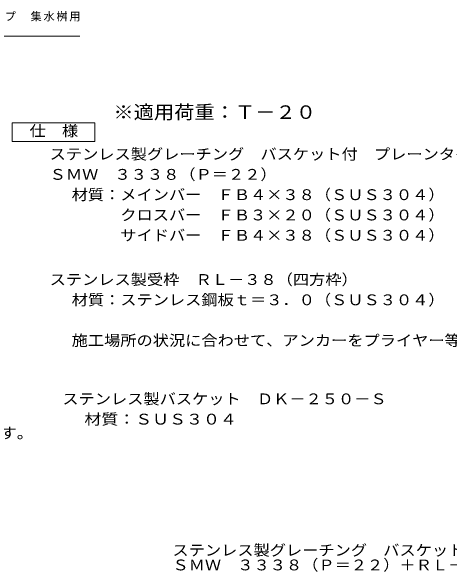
# Model space of a CAD drawing. Units: millimetres on the paper, enlarged 4 times, with parts at other scales. Extents: x -877 to 910, y -779 to 650.
# Drawn here: x -321 to 155, y -779 to -171 of the extents above; entities that cross this region are included whole.
import ezdxf
from ezdxf.enums import TextEntityAlignment as Align

# ---------------------------------------------------------------- set-up
doc = ezdxf.new("R2010")
doc.units = ezdxf.units.MM
doc.header["$LTSCALE"] = 4
doc.layers.add('D-4_その他', color=7, linetype='Continuous', lineweight=9)
doc.layers.add('D-5_文字', color=7, linetype='Continuous', lineweight=9)
doc.layers.add('F-5_F-5ﾚｲﾔ', color=2, linetype='Continuous')
doc.styles.add('ＭＳ ゴシック', font='')
doc.styles.get('ＭＳ ゴシック').set_extended_font_data('MS Gothic')

msp = doc.modelspace()

# ---------------------------------------------------------------- linework, layer by layer
at = {"layer": 'D-5_文字'}
msp.add_lwpolyline([(-566.612, -290.916), (-512.943, -197.958), (-246.297, -197.958)], dxfattribs=at)
msp.add_lwpolyline([(-319.865, -311.916), (-319.865, -291.916), (-229.865, -291.916), (-229.865, -311.916)], close=True, dxfattribs=at)

# ---------------------------------------------------------------- texts
at = {"layer": 'D-4_その他', "color": 2, "style": 'ＭＳ ゴシック'}
for s, width, p in [('施工場所の状況に合わせて、アンカーをプライヤー等で折り曲げてご使用ください。', 1.1, (-255.145, -537.085)), ('ステンレス製バスケット\u3000ＤＫ－２５０－Ｓ', 1.1, (-265.253, -600.47)), ('材質：ＳＵＳ３０４', 1.15, (-241.368, -622.47)), ('※グレーチングが受枠の上面より0.8mm高くなります。', 1.15, (-747.039, -637.502))]:
    msp.add_text(s, height=11.73, dxfattribs=dict(at, width=width)).set_placement(p, align=Align.BOTTOM_LEFT)
at = {"layer": 'D-4_その他', "insert": (-510.297, -181.895), "char_height": 8.798, "attachment_point": 7, "style": 'ＭＳ ゴシック'}
msp.add_mtext('\\T1.17;バスケット付\u3000プレーンタイプ\u3000集水桝用', dxfattribs=at)
at = {"layer": 'D-5_文字', "color": 3, "style": 'ＭＳ ゴシック', "width": 1.1}
msp.add_text('※適用荷重：Ｔ－２０', height=14.66, dxfattribs=at).set_placement((-209.865, -291.916), align=Align.BOTTOM_LEFT)
at = {"layer": 'D-5_文字', "color": 2, "style": 'ＭＳ ゴシック', "width": 1.1}
for s, p in [('仕\u3000様', (-300.865, -309.916)), ('ステンレス製グレーチング\u3000バスケット付\u3000プレーンタイプ\u3000集水桝用', (-279.029, -335.084)), ('ＳＭＷ\u3000３３３８（Ｐ＝２２）', (-279.029, -357.084)), ('材質：メインバー\u3000ＦＢ４×３８（ＳＵＳ３０４）', (-255.144, -379.085)), ('\u3000\u3000\u3000クロスバー\u3000ＦＢ３×２０（ＳＵＳ３０４）', (-255.144, -401.085)), ('\u3000\u3000\u3000サイドバー\u3000ＦＢ４×３８（ＳＵＳ３０４）', (-255.144, -423.085)), ('ステンレス製受枠\u3000ＲＬ－３８（四方枠）', (-279.029, -471.084)), ('材質：ステンレス鋼板ｔ＝３．０（ＳＵＳ３０４）', (-255.145, -493.084))]:
    msp.add_text(s, height=11.73, dxfattribs=at).set_placement(p, align=Align.BOTTOM_LEFT)
at = {"layer": 'F-5_F-5ﾚｲﾔ', "style": 'ＭＳ ゴシック', "width": 1.1}
for s, p in [('ステンレス製グレーチング\u3000バスケット付\u3000プレーンタイプ\u3000集水桝用', (-145.731, -764.546)), ('ＳＭＷ\u3000３３３８（Ｐ＝２２）＋ＲＬ－３８（四方枠）＋ＤＫ－２５０－Ｓ', (-145.731, -780.546))]:
    msp.add_text(s, height=11.73, dxfattribs=at).set_placement(p, align=Align.BOTTOM_LEFT)

doc.saveas('drawing.dxf')
